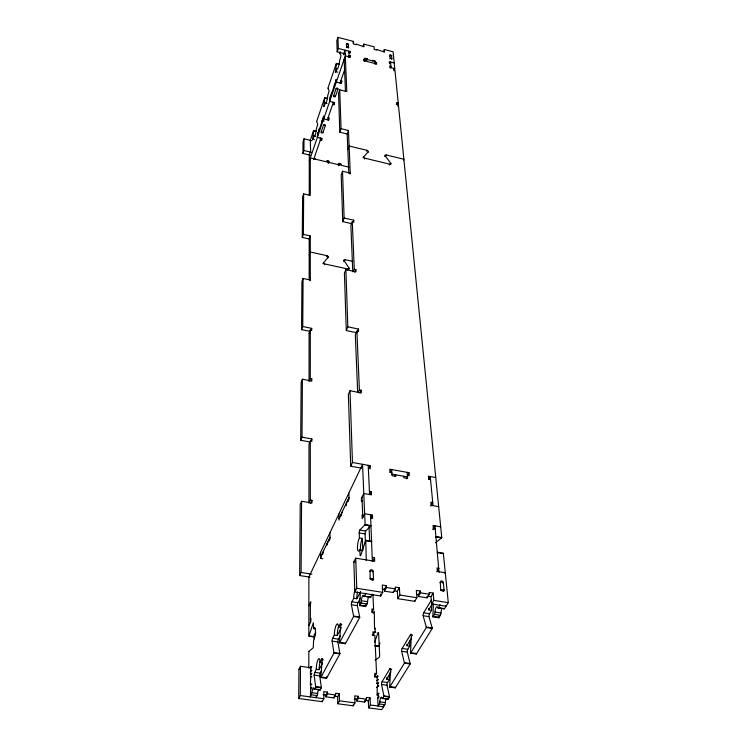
<?xml version="1.0" encoding="UTF-8"?>
<svg xmlns="http://www.w3.org/2000/svg" width="747" height="747" viewBox="0 0 747 747"><rect width="100%" height="100%" fill="white"/><g stroke="black" fill="none" stroke-linecap="round" stroke-linejoin="round"><path stroke-width="1.12" d="M308.8 667.995L308.847 651.496M315.748 632.382L314.226 636.986L308.828 636.201L308.885 576.992L362.547 464.298L365.096 524.581A2.101 0.532 -80.8 0 1 364.947 524.824M310.285 330.09L309.09 333.181L309.043 381.642L310.294 378.542L310.285 330.09L311.704 330.379L311.704 328.372L302.75 326.532L303.077 278.454L310.304 280.004L310.014 280.769M309.165 279.481L309.202 238.956L310.294 235.931L303.375 234.39L303.646 193.865L310.294 195.397L310.285 157.972L326.392 161.8L326.738 160.82L329.119 161.38L328.419 163.341M309.239 194.976L309.277 154.956L310.621 151.034L310.285 140.324L313.572 130.604L316.233 131.248M311.947 684.224L310.892 684.075L310.36 696.904L311.994 692.684A4.137 0.934 -82.4 0 1 313.002 688.407A4.137 0.934 -82.4 0 1 314.02 688.902A2.073 0.467 -82.4 0 0 314.534 689.154L315.682 687.025A2.073 0.476 -82.4 0 0 315.654 686.558L314.095 674.84L316.233 669.293A7.19 1.643 -82.2 0 1 318.101 659.573A7.19 1.643 -82.2 0 1 320.033 662.103L321.929 662.374M386.171 698.744A4.08 1.149 -83.5 0 0 385.331 702.619A2.036 0.57 -83.5 0 1 384.817 704.72L381.754 709.65L368.607 707.885L370.372 704.981L370.082 697.903L366.403 697.409L366.478 699.173L364.732 702.087L356.767 701.003L358.485 698.09L358.429 696.325L354.741 695.821L354.956 702.908L353.238 705.831L337.775 703.758L339.455 700.817L339.306 693.72L335.59 693.216L335.627 694.981L333.965 697.922L325.907 696.839L327.541 693.888L327.522 692.114L323.787 691.61L323.853 698.725L322.218 701.666L298.716 698.52L298.94 669.293L300.481 666.296L311.284 667.809M310.024 577.17L299.668 575.545L300.219 504.346L301.583 501.246L311.947 503.02L311.947 500.331L310.313 500.051L308.931 503.151L308.987 444.241L310.304 441.132L311.863 441.412L311.863 438.975L302.012 437.163L300.714 440.282L310.537 442.084L311.863 438.975M300.714 440.282L301.162 382.324L302.404 379.205L311.779 381.035L311.77 378.832L310.294 378.542M310.509 331.453L301.573 329.632L301.947 281.526L303.077 278.454M309.202 238.956L302.292 237.425L302.6 196.863L303.646 193.865M310.565 155.264L302.937 153.452L303.03 141.753L304.01 138.821L312.041 140.753M298.716 698.52L300.285 695.55L300.481 666.296M299.668 575.545L301.106 572.463L301.583 501.246M302.012 437.163L302.404 379.205M302.937 153.452L303.936 150.502L304.01 138.821M433.381 603.987L432.896 616.284A2.185 0.682 -82.8 0 0 432.905 616.854L438.881 617.778A2.185 0.691 -82.9 0 1 438.863 617.199L438.9 616.079M432.055 604.09A7.479 2.353 -82.6 0 0 431.598 610.308L429.516 613.717A2.129 0.663 -82.7 0 0 428.974 616.63L432.186 627.938A2.157 0.672 -83 0 1 432.261 628.414L416.312 654.064L410.533 653.223A2.12 0.635 -83.1 0 1 410.523 652.663L411.364 635.183A2.092 0.626 -82.9 0 0 410.579 634.502L402.138 648.471A2.073 0.607 -83 0 0 401.615 651.3L404.36 662.673A2.101 0.616 -83.2 0 1 404.426 663.149L389.682 687.1L395.294 687.875L410.159 663.971A2.101 0.626 -83.3 0 0 410.094 663.495L407.274 652.122A2.073 0.616 -83.1 0 1 407.797 649.302L409.739 646.118A7.274 2.176 -83 0 1 410.224 640.048M389.682 687.1A2.064 0.588 -83.4 0 1 389.682 686.549L390.634 669.433A2.045 0.579 -83.1 0 0 389.925 668.705L382.044 681.75A2.017 0.56 -83.2 0 0 381.53 684.476L383.93 695.896A2.054 0.57 -83.4 0 1 383.986 696.363L382.707 698.445A2.045 0.57 -83.4 0 1 382.081 698.184A4.09 1.13 -83.5 0 0 380.83 697.661A4.09 1.13 -83.5 0 0 379.812 701.872A2.036 0.56 -83.4 0 1 379.299 703.973L378.038 706.018L377.665 697.773L378.253 696.802L378.094 693.291L379.121 693.431M360.456 591.475L359.503 605.014A2.213 0.57 -81.8 0 0 359.494 605.584L365.638 606.527A2.213 0.579 -81.9 0 1 365.638 605.957L365.722 604.818M360.362 598.17L357.934 602.698A2.157 0.551 -81.8 0 0 357.374 605.649L359.652 616.966A2.185 0.56 -82 0 1 359.699 617.442L345.385 643.727L339.446 642.859A2.148 0.523 -82.1 0 1 339.455 642.289L340.819 624.651A2.12 0.514 -81.9 0 0 340.193 623.988L338.428 627.321L341.36 627.76M320.033 662.103L321.677 658.994A2.064 0.476 -82.1 0 1 322.246 659.722L320.799 676.987A2.092 0.486 -82.3 0 0 320.78 677.548L326.532 678.351A2.092 0.495 -82.4 0 1 326.551 677.79L326.644 676.707M316.728 121.509L317.736 124.301L316.364 128.96A4.379 0.672 -76.9 0 1 315.187 134.908A4.379 0.672 -76.9 0 1 313.983 135.954L312.75 139.418L313.563 130.846L316.214 131.491M314.375 636.631L308.959 635.893L313.357 622.783L313.609 628.61A6.882 1.541 -81.7 0 1 315.449 630.823A6.882 1.541 -81.7 0 1 313.637 640.216L313.208 647.789L308.959 651.337M365.582 540.735L371.576 541.734A2.138 0.56 -81.1 0 1 371.763 541.304L365.759 540.305A2.138 0.551 -81 0 0 365.582 540.735L360.717 555.432A2.129 0.542 -81.2 0 1 360.035 554.918L359.839 549.783A7.367 1.858 -81 0 1 357.468 548.093A7.367 1.858 -81 0 1 359.391 537.943L359.204 532.938A2.082 0.523 -80.9 0 1 359.755 530.062L364.919 524.87L370.839 525.869L365.619 531.042A2.082 0.532 -80.9 0 0 365.068 533.918L365.46 543.172M393.986 70.816L394.789 68.668L393.099 51.795L384.332 49.498L384.565 52.15L376.712 49.442L376.768 50.105L374.303 49.461L374.098 46.818L363.817 44.12L363.985 46.772L356.086 44.054L356.123 44.717L353.639 44.064L353.499 41.421L337.943 37.35L336.822 40.693L337.186 51.814L345.273 53.905M337.186 51.814L338.316 48.452L337.943 37.35M316.709 121.359L324.721 97.736L327.419 98.408M327.989 88.071L336.355 63.402L339.11 64.111M339.773 53.308L340.296 51.767M328.008 88.221L329.128 90.845L327.709 95.625A4.491 0.7 -76.6 0 1 326.514 101.695A4.491 0.7 -76.6 0 1 325.225 102.937L323.946 106.541M339.101 64.345L336.346 63.635L335.543 72.282L336.972 68.435A4.622 0.728 -76.3 0 0 338.344 66.978A4.622 0.728 -76.3 0 0 339.568 60.796L341.043 55.829L339.792 53.448M346.365 44.745L346.645 43.905L346.487 47.603M317.344 135.198L323.656 116.765M329.642 99.295L336.253 79.976M348.242 45.231L348.522 44.353L348.373 48.097M309.277 160.922L345.301 55.866L350.371 57.183L350.306 55.81L349.045 55.483L348.466 57.164M321.163 132.023L323.507 125.188A0.952 0.803 -0.2 0 1 324.693 124.646A0.952 0.803 -0.2 0 1 325.337 125.636L322.984 132.462A0.952 0.794 0 0 1 321.808 133.003A0.952 0.794 0 0 1 321.163 132.023L322.984 132.462M333.62 95.821L336.085 88.669A0.971 0.84 -1.4 0 1 337.299 88.09A0.971 0.84 -1.4 0 1 337.952 89.136L335.478 96.288A0.971 0.831 -1.1 0 1 334.273 96.858A0.971 0.831 -1.1 0 1 333.62 95.821L335.478 96.288M349.521 53.186L350.1 51.506L338.316 48.452M352.92 43.083L353.499 41.421M313.591 159.634L320.995 138.214M327.363 119.791L333.395 102.32M340.072 83.001L344.591 69.929M349.727 57.491L350.306 55.81M320.276 138.092L320.295 140.231L321.509 140.529L322.209 138.503L317.363 137.336L318.035 132.462L318.035 133.171M322.947 118.838L323.647 116.065L323.684 118.885L328.587 120.09L329.306 118.017L328.082 117.718M332.667 104.44L333.9 104.748L334.628 102.628L329.688 101.396L330.351 96.475L330.37 97.175M335.515 82.142L336.234 79.285L336.318 82.049L341.323 83.319L342.079 81.143L340.828 80.825M343.48 53.317L343.536 54.671L345.058 50.198L346.804 91.582L339.736 89.799L338.54 93.244L339.81 132.2L347.187 134.002L348.784 173.164M374.695 642.159L377.963 632.737A1.924 0.523 -82.5 0 1 378.608 633.353L379.653 654.792A1.961 0.542 -82.8 0 1 379.149 657.463L375.097 660.161M374.499 645.8L378.71 646.416A1.914 0.523 -82.6 0 0 378.869 646.062L379.962 642.934M362.939 46.603L363.817 44.12M364.144 60.666L364.779 58.892L375.246 61.599L374.602 63.374M328.036 162.874L328.736 160.922M364.219 61.235L364.816 59.564L363.556 59.246L363.649 60.61L376.647 63.971L376.544 62.599L375.283 62.281L374.686 63.943M302.292 237.425L303.375 234.39M339.81 132.2L341.062 128.699L339.736 89.799M366.646 60.526L367.244 58.854L364.732 58.201L364.919 60.946M347.187 134.002L348.447 130.501L341.062 128.699M338.298 165.685L339.007 163.733L341.379 164.293L341.024 165.274L348.905 167.141M339.073 165.498L339.782 163.546L338.746 163.304M375.937 64.27L376.544 62.599M309.183 255.063L310.294 252.019L326.915 255.67A1.363 0.831 20.9 0 1 328.222 256.968L327.858 257.911M347.822 149.531L349.11 146.01L366.852 150.296A1.466 0.794 21.2 0 1 368.29 151.613L367.954 152.491M383.528 51.683L384.332 49.498M349.913 173.967L350.25 173.08L342.518 171.25L341.202 174.817L342.733 221.626L352.323 223.792M389.542 56.006L389.85 55.185A0.99 0.467 21.1 0 1 390.401 54.951A0.99 0.467 21.1 0 1 391.325 55.306L391.979 58.583L390.13 58.061L389.85 55.185L391.708 55.745M389.822 58.882C389.383 57.808 392.857 58.882 391.671 59.368M391.391 56.483L391.699 55.661M389.85 63.766L390.504 62.001L391.055 67.697M390.298 67.977L390.924 66.324L389.673 66.007L389.803 67.379L394.789 68.668M322.993 263.579L328.222 256.968M363.042 157.738L368.29 151.613M326.551 256.613L326.915 255.67M366.516 151.174L366.852 150.296M324.31 264.886L324.674 263.943A1.373 0.85 20.9 0 1 323.358 262.627M364.489 159.064L364.825 158.187A1.485 0.803 21.1 0 1 363.369 156.851M301.573 329.632L302.75 326.532M342.733 221.626L344.115 218.003L342.518 171.25M396.293 104.44L396.946 102.75L398.244 103.077L397.591 104.767M344.115 218.003L353.723 220.188L353.807 222.148L352.285 221.803L350.885 225.426L352.771 271.787M397.74 106.261L398.394 104.571L397.096 104.244L396.946 102.75M310.901 330.426L311.704 328.372M353.023 221.99L353.723 220.188M343.592 261.357L343.956 260.414A1.363 0.831 21.6 0 1 345.207 259.685L352.855 261.366M384.742 156.534L385.088 155.665A1.466 0.784 21.7 0 1 386.376 155.012L403.866 159.232L403.511 160.101M344.843 260.619L345.207 259.685M386.031 155.88L386.376 155.012M352.285 221.803L354.293 269.284L355.88 269.63L355.974 271.796L345.88 269.602L344.414 273.271L346.291 330.566L356.917 332.751M347.495 269.938L347.869 268.995A1.373 0.84 21.7 0 0 349.129 268.248L343.956 260.414M389.252 165.003L389.598 164.135A1.475 0.794 21.9 0 0 390.896 163.462L385.088 155.665M348.672 269.368L349.129 268.248M390.541 164.331L390.896 163.462M353.555 271.114L354.293 269.284M310.939 380.905L311.77 378.832M354.778 272.375L355.88 269.63M346.291 330.566L347.831 326.85L345.88 269.602M347.831 326.85L358.485 329.053L358.588 331.472L356.898 331.126L355.329 334.833L357.673 392.455M357.309 331.827L358.485 329.053M356.898 331.126L359.382 389.887L361.156 390.233L361.277 392.931L350.016 390.737L348.373 394.472L350.716 466.212L361.707 468.192M358.14 392.679L359.382 389.887M310.565 503.431L311.947 500.331M359.905 393.025L361.156 390.233M350.716 466.212L352.463 462.477L350.016 390.737M320.678 556.851L330.015 537.317M338.97 518.586L348.989 497.642M322.807 558.719L320.687 558.373L321.696 554.713M368.747 468.453L370.092 465.661L352.463 462.477M308.856 605.752L310.845 601.68L310.35 605.845M362.099 500.425L361.492 501.657L361.361 498.464L363.789 493.515L371.502 494.859L371.343 491.685L369.429 491.349M369.97 494.467L371.343 491.685M310.35 619.366L310.855 618.348L310.864 621.569L308.838 625.612M362.659 514.197L362.043 515.43L362.174 518.707L364.639 513.768L372.473 515.103L372.632 518.409L370.671 518.073M390.158 472.506L391.643 469.555L392.035 475.671L395.779 476.343L395.677 474.812L394.733 476.651M370.605 518.81L372.473 515.103M446.015 605.677L446.071 606.209L431.645 603.959L433.82 600.373L433.157 593.071L429.133 592.427L429.292 594.248L427.135 597.843L418.395 596.47L420.524 592.866L420.374 591.045L416.322 590.401L416.891 597.721L414.772 601.326L397.787 598.674L399.85 595.051L399.374 587.721L395.294 587.077L395.406 588.897L393.352 592.539L384.5 591.148L386.526 587.497L386.423 585.676L382.315 585.022L382.707 592.362L380.69 596.013L354.825 591.969L353.845 561.875L355.731 558.177L374.705 561.258L374.536 557.738L372.51 557.411M407.563 475.447L408.992 472.692L389.766 469.219L389.962 472.263L391.83 472.608M406.489 478.892L407.507 476.941L391.942 474.14M310.098 668.182L310.883 666.679L311.919 666.819M366.273 560.558L365.759 540.305M311.406 674.438L310.36 674.298L310.883 666.679M310.36 674.298L310.883 673.299L311.929 673.439M354.825 591.969L356.758 588.291L355.731 558.177M310.883 673.299L310.36 685.074L310.892 684.075M372.351 561.548L370.521 514.776M372.594 561.417L374.536 557.738M320.78 677.548L333.974 653.027A2.129 0.514 -82.2 0 0 333.937 652.551L332.079 641.15A2.101 0.504 -82 0 1 332.62 638.293L334.348 635.025A7.386 1.774 -81.9 0 1 336.271 624.987A7.386 1.774 -81.9 0 1 338.428 627.321M339.446 642.859L353.611 616.518A2.194 0.551 -82 0 0 353.574 616.042L351.379 604.725A2.157 0.542 -81.8 0 1 351.94 601.774L353.789 598.263A7.591 1.924 -81.7 0 1 355.217 589.14M369.728 571.502L370.101 570.811A1.625 1.261 31.1 0 1 371.567 569.718A1.625 1.261 31.1 0 1 373.164 571.306L373.528 579.037L373.033 579.961M316.233 669.293L319.053 669.686L322.33 663.532M334.348 635.025L337.27 635.454L340.847 628.722M353.789 598.263L356.805 598.73L360.222 592.296M372.79 571.997L373.164 571.306L370.101 570.811L370.073 579.242M314.534 689.154L320.23 689.929L321.387 687.81A2.073 0.476 -82.5 0 0 321.359 687.333L319.725 675.895A2.045 0.467 -82.3 0 1 320.258 673.131L321.574 670.657M326.532 678.351L339.866 653.868A2.129 0.523 -82.3 0 0 339.829 653.392L337.896 642A2.101 0.514 -82.1 0 1 338.438 639.143L340.184 635.884M372.856 580.046L373.519 578.813L370.428 578.327M359.494 605.584L360.848 603.072A2.213 0.57 -81.8 0 0 361.408 600.719A4.445 1.149 -81.8 0 1 362.538 596.003A4.445 1.149 -81.8 0 1 363.854 596.171A2.222 0.579 -81.7 0 0 364.508 596.265L370.699 597.226L372.071 594.126M364.508 596.265L365.871 593.165M428.619 479.546L430.244 476.539L433.036 505.644M318.586 689.341A4.137 0.952 -82.5 0 0 317.662 693.449A2.064 0.476 -82.5 0 1 317.158 695.578L316.018 697.67L316.018 696.624M365.638 606.527L367.001 604.015A2.213 0.579 -81.9 0 0 367.561 601.671A4.435 1.167 -81.9 0 1 368.691 596.956M325.907 696.839L325.888 695.065L327.522 692.114M384.5 591.148L384.397 589.318L386.423 585.676M371.959 612.251L373.612 609.272L372.94 594.631M430.72 506.111L432.728 502.479L430.851 502.143L431.15 505.317L438.666 506.634M373.201 613.371L374.303 611.382L374.508 628.955L375.078 627.956L375.218 631.159L372.977 635.118L374.807 635.37L376.553 673.579L374.592 676.474M337.775 703.758L337.644 696.662L339.306 693.72M397.787 598.674L397.32 591.353L399.374 587.721M432.774 529.679L434.969 525.813L439.012 572.37M356.767 701.003L356.711 699.239L358.429 696.325M418.395 596.47L418.255 594.649L420.374 591.045M436.902 571.866L439.031 568.262L437.06 567.944L437.397 571.446L445.287 572.734L444.923 573.332M376.423 677.473L377.291 676.007L378.309 676.147M378.374 683.748L377.011 683.561L377.291 676.007M377.011 683.561L377.599 682.581L378.617 682.721M368.607 707.885L368.327 700.817L370.082 697.903M431.645 603.959L431 596.657L433.157 593.071M376.843 687.567L377.758 686.035L377.599 682.581M439.955 582.772L440.356 582.09A1.615 1.214 34.8 0 1 441.72 580.998A1.615 1.214 34.8 0 1 443.344 582.576L444.091 590.27A1.27 0.952 35.3 0 1 443.727 591.008M410.533 653.223L426.35 627.517A2.166 0.663 -82.9 0 0 426.276 627.041L423.138 615.733A2.129 0.654 -82.7 0 1 423.68 612.82L431.411 600.018M442.934 583.248L443.344 582.576L440.356 582.09L440.683 590.466M390.083 672.673A7.087 2.017 -83.2 0 0 389.346 679.537L386.601 679.154L390.858 672.132A7.096 1.998 -83.2 0 0 390.784 671.282M409.739 646.118L406.91 645.707L411.466 638.19A7.283 2.157 -82.9 0 0 411.382 637.331M431.598 610.308L428.675 609.851L432.476 603.576M377.058 694.999L378.094 693.291M440.534 590.466L441.075 589.57L444.073 590.046M377.179 695.027L377.17 687.016A1.457 1.205 39.3 0 1 378.346 685.895M382.707 698.445L388.253 699.201L389.542 697.119A2.045 0.579 -83.5 0 0 389.495 696.652L387.021 685.242A2.017 0.57 -83.3 0 1 387.534 682.515L389.346 679.537M443.55 591.166L444.091 590.27M432.905 616.854L434.418 614.408A2.185 0.691 -82.7 0 0 434.987 612.082A4.379 1.382 -82.7 0 1 436.127 607.442A4.379 1.382 -82.7 0 1 437.705 607.656A2.194 0.7 -82.7 0 0 438.498 607.769L444.521 608.702L448.284 602.642L443.335 553.21L437.499 552.238A2.11 0.663 -81.8 0 0 437.303 552.649L443.139 553.62A2.11 0.672 -81.8 0 1 443.335 553.21M438.498 607.769L439.992 604.734M438.881 617.778L440.403 615.323A2.176 0.7 -82.8 0 0 440.963 613.007A4.379 1.401 -82.8 0 1 442.103 608.375M435.538 542.798L441.561 537.84A2.073 0.654 -81.5 0 0 441.766 537.56L398.394 104.571M300.285 695.55L323.853 698.725M339.455 700.817L354.956 702.908M370.372 704.981L383.556 706.765L383.5 705.728M314.02 688.902L319.707 689.677A2.073 0.476 -82.5 0 0 320.23 689.929M382.081 698.184L385.191 698.604M386.927 698.837L387.618 698.94A2.045 0.579 -83.5 0 0 388.253 699.201M310.36 688.603L311.415 688.743M377.665 697.773L378.692 697.913M327.541 693.888L335.627 694.981M358.485 698.09L366.478 699.173M311.994 692.684L317.662 693.449M379.812 701.872L385.331 702.619M323.096 694.691L325.888 695.065M334.17 696.185L337.644 696.662M354.414 698.931L356.711 699.239M364.9 700.35L368.327 700.817M311.49 694.813L317.158 695.578M379.299 703.973L384.817 704.72M315.654 686.558L321.359 687.333M383.93 695.896L389.495 696.652M315.682 687.025L321.387 687.81M383.986 696.363L389.542 697.119M310.892 687.604L311.947 687.754M378.253 696.802L379.289 696.942M310.883 670.124L311.929 670.274M377.45 679.434L378.468 679.574M298.94 669.293L300.023 669.443M310.36 671.123L311.406 671.273M376.871 680.405L377.889 680.545M314.618 672.337L320.258 673.131M382.044 681.75L387.534 682.515M314.085 675.111L319.725 675.895M381.53 684.476L387.021 685.242M320.799 676.987L326.551 677.79M389.682 686.549L395.284 687.324A2.064 0.598 -83.5 0 0 395.294 687.875M310.892 676.773L311.938 676.922M377.758 686.035L378.785 686.185M376.553 673.579L374.761 673.318L374.854 677.249M374.91 676.726L377.618 677.109M321.677 658.994L322.751 659.143M389.925 668.705L390.97 668.845M322.246 659.722L323.311 659.872M390.634 669.433L391.68 669.583M333.937 652.551L339.829 653.392M404.36 662.673L410.094 663.495M333.974 653.027L339.866 653.868M404.426 663.149L410.159 663.971M332.62 638.293L338.438 639.143M402.138 648.471L407.797 649.302M374.658 645.445L378.869 646.062M332.079 641.15L337.896 642M401.615 651.3L407.274 652.122M339.455 642.289L345.394 643.158A2.148 0.532 -82.2 0 0 345.385 643.727M410.523 652.663L416.303 653.504A2.12 0.644 -83.2 0 0 416.312 654.064M372.23 635.006L374.219 635.305M313.609 628.61L315.421 628.871M340.193 623.988L341.295 624.156M410.579 634.502L412.008 634.717M340.819 624.651L341.93 624.819M411.364 635.183L412.437 635.352M375.909 632.336L372.912 631.897L373.052 635.109M353.574 616.042L359.652 616.966M426.276 627.041L432.186 627.938M353.611 616.518L359.699 617.442M426.35 627.517L432.261 628.414M351.379 604.725L357.374 605.649M423.138 615.733L428.974 616.63M373.612 609.272L371.894 609.01L372.025 612.12L374.322 612.465M361.408 600.719L367.561 601.671M434.987 612.082L440.963 613.007M360.848 603.072L367.001 604.015M434.418 614.408L440.403 615.323M351.94 601.774L357.934 602.698M423.68 612.82L429.516 613.717M359.503 605.014L365.638 605.957M432.896 616.284L438.863 617.199M356.758 588.291L382.707 592.362M399.85 595.051L416.891 597.721M433.82 600.373L448.284 602.642M363.854 596.171L365.012 596.358M365.778 596.479L369.261 597.012M437.705 607.656L441.085 608.179M442.588 608.413L443.709 608.59A2.194 0.71 -82.7 0 0 444.521 608.702M301.106 572.463L311.873 574.163M386.526 587.497L395.406 588.897M420.524 592.866L429.292 594.248M382.1 588.963L384.397 589.318M394.005 590.83L397.32 591.353M416.49 594.369L418.255 594.649M427.732 596.143L431 596.657M353.845 561.875L355.03 562.071M359.839 549.783L362.809 550.268L362.342 538.438L359.391 537.943M359.755 530.062L365.619 531.042M359.204 532.938L365.068 533.918M365.096 524.581L371.026 525.589A2.101 0.542 -80.8 0 1 370.876 525.832M441.766 537.56L435.996 536.589A2.073 0.644 -81.4 0 1 435.818 536.832M435.79 536.86L441.561 537.84M440.683 526.794L433.055 525.486L433.363 528.773L435.277 529.1M435.753 477.538L428.404 476.203L428.685 479.247L430.533 479.583M368.346 468.369L370.241 468.714L370.092 465.661M407.376 475.409L409.235 475.746L408.992 472.692M309.09 333.181L310.509 333.47M324.674 263.943L347.869 268.995M364.825 158.187L389.598 164.135M303.936 150.502L311.574 152.323M313.983 135.954L315.776 136.384M312.638 139.222L314.412 139.652M324.189 121.005L322.359 120.556L322.349 119.856L321.649 122.62M323.507 125.188L325.337 125.636M325.225 102.937L327.046 103.385M327.41 98.651L324.702 97.969L323.825 106.541M332.611 102.339L333.844 102.647L333.9 104.748M336.085 88.669L337.952 89.136M335.861 71.684L337.719 72.151M348.905 52.533L350.166 52.86L350.1 51.506M390.634 63.364L389.392 63.037L389.262 61.684L394.22 62.963M346.655 43.989L348.532 44.475M398.244 103.077L394.93 70.05L393.678 69.723L393.548 68.341M427.023 596.479L427.135 597.843M375.405 63.654L375.181 60.909L372.678 60.264L372.725 60.946M407.152 472.365L407.61 478.463L403.884 477.8L403.772 476.259M414.697 600.411L414.772 601.326M367.244 58.854L367.291 59.536M393.296 591.512L393.352 592.539M380.587 594.164L380.69 596.013M348.84 51.179L349.11 56.856M368.206 465.325L369.569 494.523M369.009 526.299L369.672 541.015M348.447 130.501L350.25 173.08M344.143 59.237L345.459 91.554M361.968 497.231L362.79 517.475M364.695 701.088L364.732 702.087M341.248 81.236L341.323 83.319M339.782 163.546L339.829 164.984L327.569 162.08L327.541 160.642M348.849 493.067L349.036 499.173L347.906 501.536L347.859 500.004M353.21 704.935L353.238 705.831M334.899 83.953L334.871 83.253L334.152 86.11M346.916 501.975L345.842 505.85L345.796 504.318M331.705 93.263L331.687 92.572L330.977 95.401M342.089 512.078L341.024 515.916L340.987 514.384M340.072 516.298L339.007 520.117L338.867 514.02M328.54 117.97L328.587 120.09M333.956 697.156L333.965 697.922M329.95 532.76L330.043 538.839L328.988 541.043L328.96 539.521M328.092 541.351L327.065 545.067L327.037 543.545M321.481 138.391L321.509 140.529M319.314 129.446L319.305 128.736L318.614 131.481M323.582 550.772L322.564 554.451L322.555 552.929M322.218 700.779L322.218 701.666M320.64 552.313L320.687 558.373M315.066 158.299L315.066 159.111M314.216 634.24L314.235 638.853M310.294 235.931L310.304 280.004M310.304 441.132L310.313 500.051M310.35 602.708L310.35 622.578M443.643 608.403A4.379 1.401 -82.8 0 1 443.709 608.59M387.572 698.744A4.08 1.149 -83.5 0 1 387.618 698.94M386.601 679.154A7.096 1.998 -83.2 0 1 386.582 677.744M406.91 645.707A7.283 2.157 -82.9 0 1 406.872 644.269M428.675 609.851A7.479 2.334 -82.6 0 1 428.61 608.403M378.682 695.69A1.485 1.233 40 0 1 377.431 694.486M346.589 43.886A0.999 0.476 20.1 0 1 347.224 43.681A0.999 0.476 20.1 0 1 348.167 44.045M373.537 579.046A1.27 0.99 31.6 0 1 373.098 579.784M372.986 579.663A1.653 1.289 31.5 0 1 370.344 578.552M443.606 590.886A1.643 1.242 35.2 0 1 441.001 589.794M362.65 550.567A7.367 1.877 -81 0 1 362.491 550.819M360.605 550.24A7.367 1.877 -81 0 1 362.342 538.438M370.699 597.226A2.222 0.588 -81.8 0 1 370.054 597.226M319.053 669.686A7.181 1.662 -82.2 0 1 320.304 661.478M337.27 635.454A7.377 1.793 -82 0 1 338.811 626.238M356.805 598.73A7.591 1.942 -81.7 0 1 357.542 591.932M348.662 47.257L346.776 46.772A0.99 0.476 20.1 0 0 347.738 47.519A0.99 0.476 20.1 0 0 348.662 47.257"/></g></svg>
